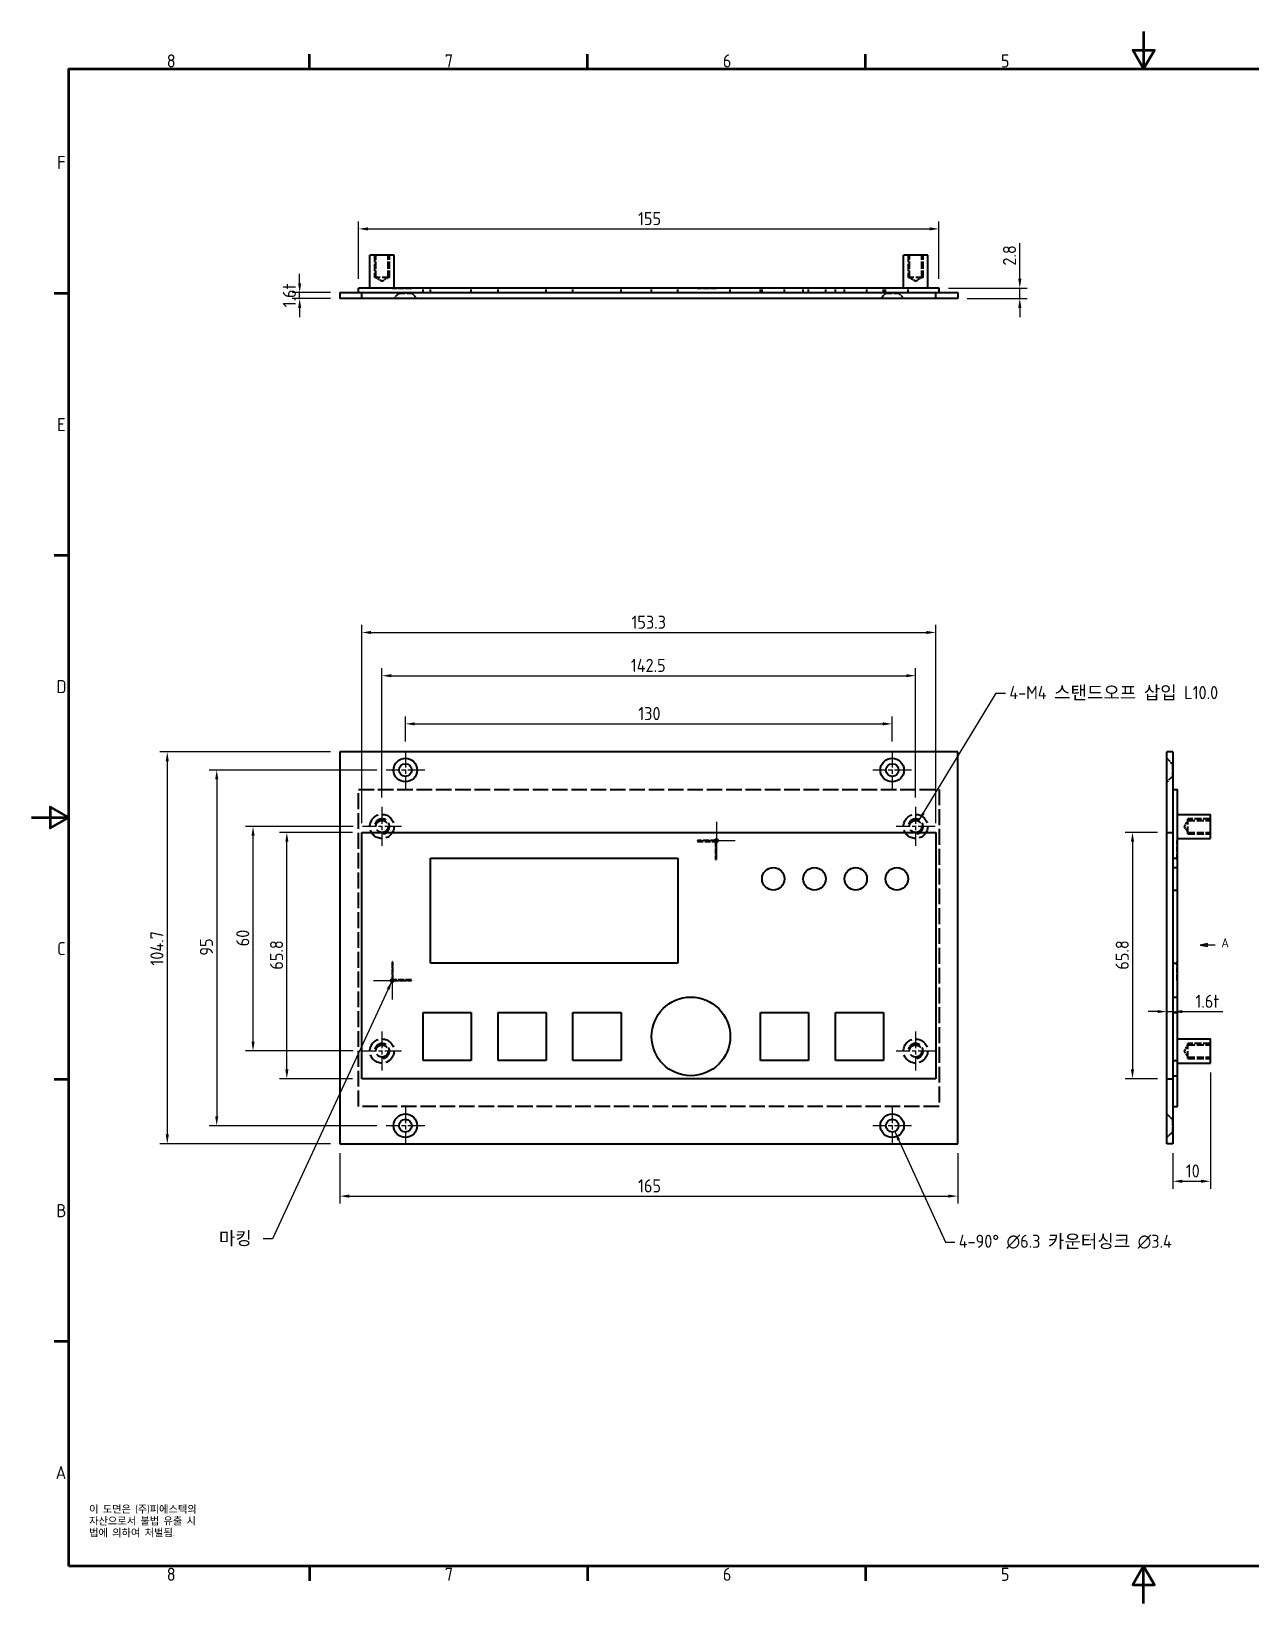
# Model space of a CAD drawing. Header units: millimetres. Extents: x 0 to 594, y 0 to 420.
# Drawn here: x 0 to 325.5, y 0 to 420 of the extents above; entities that cross this region are included whole.
import ezdxf

# ---------------------------------------------------------------- set-up
doc = ezdxf.new("R2010")
doc.units = ezdxf.units.MM
doc.linetypes.add('CHAIN', pattern=[0.3543, 0.2362, -0.0295, 0.0591, -0.0295])
doc.linetypes.add('DASHED', pattern=[0.2067, 0.1654, -0.0413])
doc.layers.get('0').update_dxf_attribs({"color": 3, "lineweight": 25})
for name, color, linetype, lineweight in [('가려진 것(ISO)', 2, 'DASHED', 35), ('가시적인 것(ISO)', 3, 'Continuous', 40), ('경계(ISO)', 7, 'Continuous', 50), ('기호(ISO)', 5, 'Continuous', 25), ('단면선(ISO)', 7, 'CHAIN', 25), ('스케치 형상(ISO)', 3, 'Continuous', 25), ('중심 표식(ISO)', 1, 'Continuous', 25), ('치수(ISO)', 2, 'Continuous', 25)]:
    doc.layers.add(name, color=color, linetype=linetype, lineweight=lineweight)
doc.styles.add('ISO Proportiona M2B', font='isocp.shx')
doc.styles.add('문자 텍스트_PSTEK_POSCO', font='isocp.shx')
doc.styles.add('치수 텍스트_PSTEK_POSCO', font='isocp.shx')
doc.dimstyles.new('치수_PSTEK_POSCO', dxfattribs={"dimtxt": 3.5, "dimasz": 2.5, "dimexe": 2, "dimexo": 2.5, "dimgap": 1, "dimtad": 1, "dimrnd": 1e-08, "dimdsep": 46, "dimtxsty": '치수 텍스트_PSTEK_POSCO', "dimcen": 0.09, "dimdle": 10, "dimclrd": 7, "dimclre": 7, "dimclrt": 2, "dimadec": 1, "dimazin": 2, "dimtfac": 1, "dimtmove": 0, "dimatfit": 3, "dimfxl": 0, "dimtolj": 1, "dimlwd": -1, "dimlwe": -1, "dimarcsym": 0})
doc.dimstyles.new('치수_PSTEK_POSCO$7', dxfattribs={"dimtxt": 3.5, "dimasz": 2.5, "dimexe": 2, "dimexo": 2.5, "dimgap": 1, "dimtad": 1, "dimrnd": 1e-08, "dimdsep": 46, "dimtxsty": '치수 텍스트_PSTEK_POSCO', "dimcen": 0.09, "dimdle": 10, "dimclrd": 7, "dimclre": 7, "dimclrt": 2, "dimadec": 1, "dimazin": 2, "dimtfac": 1, "dimtmove": 0, "dimatfit": 3, "dimfxl": 0, "dimtolj": 1, "dimlwd": -1, "dimlwe": -1, "dimarcsym": 0})

# ---------------------------------------------------------------- blocks, each defined once
blk = doc.blocks.new('경계 Default Border')
at = {"layer": '경계(ISO)'}
for p, q in [((74.25, 410), (74.25, 413.9)), ((148.5, 410), (148.5, 413.9)), ((222.75, 410), (222.75, 413.9)), ((10, 350), (6.1, 350)), ((10, 280), (6.1, 280)), ((10, 140), (6.1, 140)), ((10, 70), (6.1, 70)), ((74.25, 10), (74.25, 6.1)), ((148.5, 10), (148.5, 6.1)), ((222.75, 10), (222.75, 6.1))]:
    blk.add_line(p, q, dxfattribs=at)
at = {"layer": '경계(ISO)', "flags": 128}
for points in [[(297, 420), (297, 410), (294.11, 415), (299.89, 415), (297, 410)], [(10, 10), (10, 410), (584, 410), (584, 10), (10, 10)], [(0, 210), (10, 210), (5, 212.89), (5, 207.11), (10, 210)], [(297, 0), (297, 10), (294.11, 5), (299.89, 5), (297, 10)]]:
    blk.add_lwpolyline(points, dxfattribs=at)
at = {"layer": '경계(ISO)', "color": 2, "char_height": 3.5, "attachment_point": 7, "style": '문자 텍스트_PSTEK_POSCO'}
for s, insert in [('8', (36.13, 410.37)), ('7', (110.38, 410.39)), ('6', (184.63, 410.37)), ('5', (258.88, 410.37)), ('F', (6.85, 383.25)), ('E', (6.85, 313.22)), ('D', (6.66, 243.22)), ('C', (6.85, 173.22)), ('B', (6.66, 103.22)), ('A', (6.47, 33.24)), ('8', (36.13, 6.07)), ('7', (110.38, 6.09)), ('6', (184.63, 6.07)), ('5', (258.88, 6.07))]:
    blk.add_mtext(s, dxfattribs=dict(at, insert=insert))
blk = doc.blocks.new('*D21')
at = {"layer": 'Defpoints', "color": 0, "transparency": 16777216}
for p in [(82.35, 122.82), (247.35, 122.82), (247.35, 108.85)]:
    blk.add_point(p, dxfattribs=at)
at = {"layer": '치수(ISO)', "color": 7, "transparency": 16777216}
for p, q in [((82.35, 120.32), (82.35, 106.85)), ((247.35, 120.32), (247.35, 106.85)), ((84.85, 108.85), (244.85, 108.85))]:
    blk.add_line(p, q, dxfattribs=at)
for points in [[(84.85, 109.27), (84.85, 108.43), (82.35, 108.85)], [(244.85, 109.27), (244.85, 108.43), (247.35, 108.85)]]:
    blk.add_solid(points, dxfattribs=at)
at = {"layer": '치수(ISO)', "color": 2, "transparency": 16777216, "insert": (161.98, 111.6), "char_height": 3.5, "attachment_point": 4, "style": '치수 텍스트_PSTEK_POSCO'}
blk.add_mtext('\\A1;165', dxfattribs=at)
blk = doc.blocks.new('*D22')
at = {"layer": 'Defpoints', "color": 0, "transparency": 16777216}
for p in [(59.17, 207.62), (88.38, 207.62), (88.38, 147.62)]:
    blk.add_point(p, dxfattribs=at)
at = {"layer": '치수(ISO)', "color": 7, "transparency": 16777216}
for p, q in [((85.88, 207.62), (57.17, 207.62)), ((59.17, 150.12), (59.17, 205.12)), ((85.88, 147.62), (57.17, 147.62))]:
    blk.add_line(p, q, dxfattribs=at)
for points in [[(58.76, 205.12), (59.59, 205.12), (59.17, 207.62)], [(58.76, 150.12), (59.59, 150.12), (59.17, 147.62)]]:
    blk.add_solid(points, dxfattribs=at)
at = {"layer": '치수(ISO)', "color": 2, "transparency": 16777216, "insert": (56.42, 175.59), "char_height": 3.5, "attachment_point": 4, "rotation": 90, "style": '치수 텍스트_PSTEK_POSCO'}
blk.add_mtext('\\A1;60', dxfattribs=at)
blk = doc.blocks.new('*D23')
at = {"layer": 'Defpoints', "color": 0, "transparency": 16777216}
for p in [(94.7, 222.67), (49.47, 127.67), (94.7, 127.67)]:
    blk.add_point(p, dxfattribs=at)
at = {"layer": '치수(ISO)', "color": 7, "transparency": 16777216}
for p, q in [((92.2, 222.67), (47.47, 222.67)), ((49.47, 220.17), (49.47, 130.17)), ((92.2, 127.67), (47.47, 127.67))]:
    blk.add_line(p, q, dxfattribs=at)
for points in [[(49.05, 220.17), (49.89, 220.17), (49.47, 222.67)], [(49.05, 130.17), (49.89, 130.17), (49.47, 127.67)]]:
    blk.add_solid(points, dxfattribs=at)
at = {"layer": '치수(ISO)', "color": 2, "transparency": 16777216, "insert": (46.72, 173.1), "char_height": 3.5, "attachment_point": 4, "rotation": 90, "style": '치수 텍스트_PSTEK_POSCO'}
blk.add_mtext('\\A1;95', dxfattribs=at)
blk = doc.blocks.new('*D24')
at = {"layer": 'Defpoints', "color": 0, "transparency": 16777216}
for p in [(241.5, 259.43), (88.2, 206.02), (241.5, 206.02)]:
    blk.add_point(p, dxfattribs=at)
at = {"layer": '치수(ISO)', "color": 7, "transparency": 16777216}
for p, q in [((88.2, 208.52), (88.2, 261.43)), ((241.5, 208.52), (241.5, 261.43)), ((90.7, 259.43), (239, 259.43))]:
    blk.add_line(p, q, dxfattribs=at)
for points in [[(90.7, 259.84), (90.7, 259.01), (88.2, 259.43)], [(239, 259.84), (239, 259.01), (241.5, 259.43)]]:
    blk.add_solid(points, dxfattribs=at)
at = {"layer": '치수(ISO)', "color": 2, "transparency": 16777216, "insert": (160.23, 262.18), "char_height": 3.5, "attachment_point": 4, "style": '치수 텍스트_PSTEK_POSCO'}
blk.add_mtext('\\A1;153.3', dxfattribs=at)
blk = doc.blocks.new('*D25')
at = {"layer": 'Defpoints', "color": 0, "transparency": 16777216}
for p in [(82.35, 227.52), (36.27, 122.82), (82.35, 122.82)]:
    blk.add_point(p, dxfattribs=at)
at = {"layer": '치수(ISO)', "color": 7, "transparency": 16777216}
for p, q in [((79.85, 227.52), (34.27, 227.52)), ((36.27, 225.02), (36.27, 125.32)), ((79.85, 122.82), (34.27, 122.82))]:
    blk.add_line(p, q, dxfattribs=at)
for points in [[(35.86, 225.02), (36.69, 225.02), (36.27, 227.52)], [(35.86, 125.32), (36.69, 125.32), (36.27, 122.82)]]:
    blk.add_solid(points, dxfattribs=at)
at = {"layer": '치수(ISO)', "color": 2, "transparency": 16777216, "insert": (33.52, 170.44), "char_height": 3.5, "attachment_point": 4, "rotation": 90, "style": '치수 텍스트_PSTEK_POSCO'}
blk.add_mtext('\\A1;104.7', dxfattribs=at)
blk = doc.blocks.new('*D26')
at = {"layer": 'Defpoints', "color": 0, "transparency": 16777216}
for p in [(242.35, 367.25), (87.35, 351.44), (242.35, 351.44)]:
    blk.add_point(p, dxfattribs=at)
at = {"layer": '치수(ISO)', "color": 7, "transparency": 16777216}
for p, q in [((87.35, 353.94), (87.35, 369.25)), ((89.85, 367.25), (239.85, 367.25)), ((242.35, 353.94), (242.35, 369.25))]:
    blk.add_line(p, q, dxfattribs=at)
for points in [[(89.85, 367.67), (89.85, 366.83), (87.35, 367.25)], [(239.85, 367.67), (239.85, 366.83), (242.35, 367.25)]]:
    blk.add_solid(points, dxfattribs=at)
at = {"layer": '치수(ISO)', "color": 2, "transparency": 16777216, "insert": (161.98, 370), "char_height": 3.5, "attachment_point": 4, "style": '치수 텍스트_PSTEK_POSCO'}
blk.add_mtext('\\A1;155', dxfattribs=at)
blk = doc.blocks.new('*D27')
at = {"layer": 'Defpoints', "color": 0, "transparency": 16777216}
for p in [(242.35, 351.44), (247.35, 348.64), (263.93, 348.64)]:
    blk.add_point(p, dxfattribs=at)
at = {"layer": '치수(ISO)', "color": 7, "transparency": 16777216}
for p, q in [((263.93, 353.94), (263.93, 363.43)), ((244.85, 351.44), (265.93, 351.44)), ((249.85, 348.64), (265.93, 348.64)), ((263.93, 348.64), (263.93, 351.44)), ((263.93, 346.14), (263.93, 343.64))]:
    blk.add_line(p, q, dxfattribs=at)
for points in [[(263.51, 353.94), (264.35, 353.94), (263.93, 351.44)], [(263.51, 346.14), (264.35, 346.14), (263.93, 348.64)]]:
    blk.add_solid(points, dxfattribs=at)
at = {"layer": '치수(ISO)', "color": 2, "transparency": 16777216, "insert": (261.18, 357.44), "char_height": 3.5, "attachment_point": 4, "rotation": 90, "style": '치수 텍스트_PSTEK_POSCO'}
blk.add_mtext('\\A1;2.8', dxfattribs=at)
blk = doc.blocks.new('*D28')
at = {"layer": 'Defpoints', "color": 0, "transparency": 16777216}
for p in [(71.62, 350.24), (82.35, 350.24), (82.35, 348.64)]:
    blk.add_point(p, dxfattribs=at)
at = {"layer": '치수(ISO)', "color": 7, "transparency": 16777216}
for p, q in [((71.62, 352.74), (71.62, 355.24)), ((79.85, 350.24), (69.62, 350.24)), ((79.85, 348.64), (69.62, 348.64)), ((71.62, 348.64), (71.62, 350.24)), ((71.62, 346.14), (71.62, 343.64))]:
    blk.add_line(p, q, dxfattribs=at)
for points in [[(71.21, 352.74), (72.04, 352.74), (71.62, 350.24)], [(71.21, 346.14), (72.04, 346.14), (71.62, 348.64)]]:
    blk.add_solid(points, dxfattribs=at)
at = {"layer": '치수(ISO)', "color": 2, "transparency": 16777216, "insert": (68.87, 346.29), "char_height": 3.5, "attachment_point": 4, "rotation": 90, "style": '치수 텍스트_PSTEK_POSCO'}
blk.add_mtext('\\A1;1.6t', dxfattribs=at)
blk = doc.blocks.new('2dTransSection0')
at = {"layer": '단면선(ISO)', "linetype": 'Continuous'}
for p, q in [((314.06, 176.32), (312.06, 175.92)), ((314.06, 175.92), (312.06, 175.92)), ((312.06, 175.92), (314.06, 175.52)), ((314.06, 175.52), (314.06, 176.32)), ((316.06, 175.92), (314.06, 175.92))]:
    blk.add_line(p, q, dxfattribs=at)
at = {"layer": '단면선(ISO)', "linetype": 'Continuous', "flags": 128}
blk.add_lwpolyline([(314.06, 176.32), (312.06, 175.92), (314.06, 175.52), (314.06, 176.32)], dxfattribs=at)
at = {"layer": '단면선(ISO)'}
blk.add_solid([(314.06, 176.32), (312.06, 175.92), (314.06, 175.52), (314.06, 176.32)], dxfattribs=at)
at = {"layer": '단면선(ISO)', "insert": (317.75, 175.28), "char_height": 2.5, "attachment_point": 7, "style": 'ISO Proportiona M2B'}
blk.add_mtext('A', dxfattribs=at)
blk = doc.blocks.new('*D30')
at = {"layer": 'Defpoints', "color": 0, "transparency": 16777216}
for p in [(314.82, 144.39), (304.82, 122.82), (314.82, 112.82)]:
    blk.add_point(p, dxfattribs=at)
at = {"layer": '치수(ISO)', "color": 7, "transparency": 16777216}
for p, q in [((314.82, 141.89), (314.82, 110.82)), ((304.82, 120.32), (304.82, 110.82)), ((307.32, 112.82), (312.32, 112.82))]:
    blk.add_line(p, q, dxfattribs=at)
for points in [[(307.32, 113.23), (307.32, 112.4), (304.82, 112.82)], [(312.32, 113.23), (312.32, 112.4), (314.82, 112.82)]]:
    blk.add_solid(points, dxfattribs=at)
at = {"layer": '치수(ISO)', "color": 2, "transparency": 16777216, "insert": (308.25, 115.57), "char_height": 3.5, "attachment_point": 4, "style": '치수 텍스트_PSTEK_POSCO'}
blk.add_mtext('\\A1;10', dxfattribs=at)
blk = doc.blocks.new('*D56')
at = {"layer": 'Defpoints', "color": 0, "transparency": 16777216}
for p in [(303.22, 206.02), (294.02, 140.22), (303.22, 140.22)]:
    blk.add_point(p, dxfattribs=at)
at = {"layer": '치수(ISO)', "color": 7, "transparency": 16777216}
for p, q in [((300.72, 206.02), (292.02, 206.02)), ((294.02, 203.52), (294.02, 142.72)), ((300.72, 140.22), (292.02, 140.22))]:
    blk.add_line(p, q, dxfattribs=at)
for points in [[(293.6, 203.52), (294.44, 203.52), (294.02, 206.02)], [(293.6, 142.72), (294.44, 142.72), (294.02, 140.22)]]:
    blk.add_solid(points, dxfattribs=at)
at = {"layer": '치수(ISO)', "color": 2, "transparency": 16777216, "insert": (291.27, 169.34), "char_height": 3.5, "attachment_point": 4, "rotation": 90, "style": '치수 텍스트_PSTEK_POSCO'}
blk.add_mtext('\\A1;65.8', dxfattribs=at)
blk = doc.blocks.new('*D57')
at = {"layer": 'Defpoints', "color": 0, "transparency": 16777216}
for p in [(304.82, 158.15), (303.22, 140.22), (304.82, 140.22)]:
    blk.add_point(p, dxfattribs=at)
at = {"layer": '치수(ISO)', "color": 7, "transparency": 16777216}
for p, q in [((303.22, 142.72), (303.22, 160.15)), ((304.82, 142.72), (304.82, 160.15)), ((300.72, 158.15), (298.22, 158.15)), ((303.22, 158.15), (304.82, 158.15)), ((307.32, 158.15), (318.12, 158.15))]:
    blk.add_line(p, q, dxfattribs=at)
for points in [[(300.72, 158.56), (300.72, 157.73), (303.22, 158.15)], [(307.32, 158.56), (307.32, 157.73), (304.82, 158.15)]]:
    blk.add_solid(points, dxfattribs=at)
at = {"layer": '치수(ISO)', "color": 2, "transparency": 16777216, "insert": (310.82, 160.9), "char_height": 3.5, "attachment_point": 4, "style": '치수 텍스트_PSTEK_POSCO'}
blk.add_mtext('\\A1;1.6t', dxfattribs=at)
blk = doc.blocks.new('*D58')
at = {"layer": 'Defpoints', "color": 0, "transparency": 16777216}
for p in [(236.1, 247.88), (93.6, 212.84), (236.1, 212.84)]:
    blk.add_point(p, dxfattribs=at)
at = {"layer": '치수(ISO)', "color": 7, "transparency": 16777216}
for p, q in [((93.6, 215.34), (93.6, 249.88)), ((96.1, 247.88), (233.6, 247.88)), ((236.1, 215.34), (236.1, 249.88))]:
    blk.add_line(p, q, dxfattribs=at)
for points in [[(96.1, 248.3), (96.1, 247.47), (93.6, 247.88)], [(233.6, 248.3), (233.6, 247.47), (236.1, 247.88)]]:
    blk.add_solid(points, dxfattribs=at)
at = {"layer": '치수(ISO)', "color": 2, "transparency": 16777216, "insert": (160.06, 250.63), "char_height": 3.5, "attachment_point": 4, "style": '치수 텍스트_PSTEK_POSCO'}
blk.add_mtext('\\A1;142.5', dxfattribs=at)
blk = doc.blocks.new('*D59')
at = {"layer": 'Defpoints', "color": 0, "transparency": 16777216}
for p in [(229.85, 235.02), (99.85, 227.82), (229.85, 227.82)]:
    blk.add_point(p, dxfattribs=at)
at = {"layer": '치수(ISO)', "color": 7, "transparency": 16777216}
for p, q in [((99.85, 230.32), (99.85, 237.02)), ((229.85, 230.32), (229.85, 237.02)), ((102.35, 235.02), (227.35, 235.02))]:
    blk.add_line(p, q, dxfattribs=at)
for points in [[(102.35, 235.43), (102.35, 234.6), (99.85, 235.02)], [(227.35, 235.43), (227.35, 234.6), (229.85, 235.02)]]:
    blk.add_solid(points, dxfattribs=at)
at = {"layer": '치수(ISO)', "color": 2, "transparency": 16777216, "insert": (162.05, 237.77), "char_height": 3.5, "attachment_point": 4, "style": '치수 텍스트_PSTEK_POSCO'}
blk.add_mtext('\\A1;130', dxfattribs=at)
blk = doc.blocks.new('*D60')
at = {"layer": 'Defpoints', "color": 0, "transparency": 16777216}
for p in [(68.2, 206.02), (88.2, 206.02), (88.2, 140.22)]:
    blk.add_point(p, dxfattribs=at)
at = {"layer": '치수(ISO)', "color": 7, "transparency": 16777216}
for p, q in [((85.7, 206.02), (66.2, 206.02)), ((68.2, 142.72), (68.2, 203.52)), ((85.7, 140.22), (66.2, 140.22))]:
    blk.add_line(p, q, dxfattribs=at)
for points in [[(67.79, 203.52), (68.62, 203.52), (68.2, 206.02)], [(67.79, 142.72), (68.62, 142.72), (68.2, 140.22)]]:
    blk.add_solid(points, dxfattribs=at)
at = {"layer": '치수(ISO)', "color": 2, "transparency": 16777216, "insert": (65.45, 169.34), "char_height": 3.5, "attachment_point": 4, "rotation": 90, "style": '치수 텍스트_PSTEK_POSCO'}
blk.add_mtext('\\A1;65.8', dxfattribs=at)

msp = doc.modelspace()

# ---------------------------------------------------------------- linework, layer by layer
at = {"layer": '가려진 것(ISO)', "ltscale": 11.42808}
for p, q in [((91.6037, 360.2447), (91.6037, 354.2447)), ((91.9827, 354.2447), (91.9827, 360.2447)), ((95.2247, 354.2447), (95.2247, 360.2447)), ((95.6037, 354.2447), (95.6037, 360.2447)), ((234.1037, 360.2447), (234.1037, 354.2447)), ((234.4827, 354.2447), (234.4827, 360.2447)), ((237.7247, 354.2447), (237.7247, 360.2447)), ((238.1037, 354.2447), (238.1037, 360.2447)), ((314.8216, 209.6163), (308.8216, 209.6163)), ((308.8216, 209.2373), (314.8216, 209.2373)), ((308.8216, 205.9953), (314.8216, 205.9953)), ((308.8216, 205.6163), (314.8216, 205.6163)), ((314.8216, 149.6163), (308.8216, 149.6163)), ((308.8216, 149.2373), (314.8216, 149.2373)), ((308.8216, 145.9953), (314.8216, 145.9953)), ((308.8216, 145.6163), (314.8216, 145.6163))]:
    msp.add_line(p, q, dxfattribs=at)
at = {"layer": '가려진 것(ISO)', "ltscale": 11.967462}
for p, q in [((95.6037, 354.2447), (91.6037, 354.2447)), ((238.1037, 354.2447), (234.1037, 354.2447)), ((308.8216, 205.6163), (308.8216, 209.6163)), ((308.8216, 145.6163), (308.8216, 149.6163))]:
    msp.add_line(p, q, dxfattribs=at)
at = {"layer": '가려진 것(ISO)', "ltscale": 3.601896}
for p, q in [((93.6037, 353.2707), (91.9827, 354.2447)), ((93.6037, 353.2707), (95.2247, 354.2447)), ((236.1037, 353.2707), (234.4827, 354.2447)), ((236.1037, 353.2707), (237.7247, 354.2447)), ((307.8476, 207.6163), (308.8216, 209.2373)), ((307.8476, 207.6163), (308.8216, 205.9953)), ((307.8476, 147.6163), (308.8216, 149.2373)), ((307.8476, 147.6163), (308.8216, 145.9953))]:
    msp.add_line(p, q, dxfattribs=at)
at = {"layer": '가려진 것(ISO)', "ltscale": 3.047415}
for p, q in [((88.2037, 348.6447), (88.2037, 350.2447)), ((241.5037, 348.6447), (241.5037, 350.2447)), ((303.2216, 206.0163), (304.8216, 206.0163)), ((303.2216, 140.2163), (304.8216, 140.2163))]:
    msp.add_line(p, q, dxfattribs=at)
at = {"layer": '가려진 것(ISO)', "ltscale": 0.19037}
for p, q in [((96.3037, 351.4447), (96.3037, 351.3447)), ((96.5037, 351.4447), (96.5037, 351.3447)), ((101.5037, 351.4447), (101.5037, 351.3447)), ((177.9037, 351.4447), (177.9037, 351.3447)), ((182.7037, 351.4447), (182.7037, 351.3447)), ((182.9037, 351.4447), (182.9037, 351.3447)), ((306.0216, 203.8163), (305.9216, 203.8163)), ((306.0216, 203.6163), (305.9216, 203.6163)), ((306.0216, 198.8163), (305.9216, 198.8163)), ((306.0216, 171.4163), (305.9216, 171.4163)), ((306.0216, 166.6163), (305.9216, 166.6163)), ((306.0216, 166.4163), (305.9216, 166.4163))]:
    msp.add_line(p, q, dxfattribs=at)
at = {"layer": '가려진 것(ISO)', "ltscale": 0.380839}
for p, q in [((96.5037, 351.3447), (96.3037, 351.3447)), ((177.9037, 203.8163), (177.9037, 203.6163)), ((182.7037, 198.8163), (182.9037, 198.8163)), ((96.5037, 171.4163), (96.3037, 171.4163)), ((101.5037, 166.4163), (101.5037, 166.6163)), ((305.9216, 166.4163), (305.9216, 166.6163))]:
    msp.add_line(p, q, dxfattribs=at)
at = {"layer": '가려진 것(ISO)', "ltscale": 9.523383}
for p, q in [((101.5037, 351.3447), (96.5037, 351.3447)), ((182.9037, 351.3447), (177.9037, 351.3447)), ((182.9037, 203.8163), (177.9037, 203.8163)), ((182.9037, 198.8163), (182.9037, 203.8163)), ((305.9216, 198.8163), (305.9216, 203.8163)), ((96.3037, 171.4163), (96.3037, 166.4163)), ((101.5037, 166.6163), (96.5037, 166.6163))]:
    msp.add_line(p, q, dxfattribs=at)
at = {"layer": '가려진 것(ISO)', "ltscale": 3.905689}
for p, q in [((98.1537, 350.0947), (96.7037, 348.6447)), ((101.5537, 350.0947), (103.0037, 348.6447)), ((228.1537, 350.0947), (226.7037, 348.6447)), ((231.5537, 350.0947), (233.0037, 348.6447)), ((304.6716, 224.3663), (303.2216, 225.8163)), ((304.6716, 220.9663), (303.2216, 219.5163)), ((304.6716, 129.3663), (303.2216, 130.8163)), ((304.6716, 125.9663), (303.2216, 124.5163))]:
    msp.add_line(p, q, dxfattribs=at)
at = {"layer": '가려진 것(ISO)', "ltscale": 0.285604}
for p, q in [((98.1537, 350.2447), (98.1537, 350.0947)), ((101.5537, 350.2447), (101.5537, 350.0947)), ((228.1537, 350.2447), (228.1537, 350.0947)), ((231.5537, 350.2447), (231.5537, 350.0947)), ((304.8216, 224.3663), (304.6716, 224.3663)), ((304.8216, 220.9663), (304.6716, 220.9663)), ((304.8216, 129.3663), (304.6716, 129.3663)), ((304.8216, 125.9663), (304.6716, 125.9663))]:
    msp.add_line(p, q, dxfattribs=at)
at = {"layer": '가려진 것(ISO)', "ltscale": 10.172327}
for p, q in [((98.1537, 350.0947), (101.5537, 350.0947)), ((228.1537, 350.0947), (231.5537, 350.0947)), ((304.6716, 224.3663), (304.6716, 220.9663)), ((304.6716, 129.3663), (304.6716, 125.9663))]:
    msp.add_line(p, q, dxfattribs=at)
at = {"layer": '가려진 것(ISO)', "ltscale": 2.285536}
for p, q in [((104.6087, 350.2447), (104.6087, 351.4447)), ((106.6037, 350.2447), (106.6037, 351.4447)), ((117.4587, 350.2447), (117.4587, 351.4447)), ((124.6087, 350.2447), (124.6087, 351.4447)), ((137.4587, 350.2447), (137.4587, 351.4447)), ((144.6087, 350.2447), (144.6087, 351.4447)), ((157.4587, 350.2447), (157.4587, 351.4447)), ((165.6037, 350.2447), (165.6037, 351.4447)), ((172.6037, 350.2447), (172.6037, 351.4447)), ((186.6037, 350.2447), (186.6037, 351.4447)), ((194.6787, 350.2447), (194.6787, 351.4447)), ((195.1037, 350.2447), (195.1037, 351.4447)), ((201.1037, 350.2447), (201.1037, 351.4447)), ((206.1037, 350.2447), (206.1037, 351.4447)), ((207.5287, 350.2447), (207.5287, 351.4447)), ((212.1037, 350.2447), (212.1037, 351.4447)), ((214.6787, 350.2447), (214.6787, 351.4447)), ((217.1037, 350.2447), (217.1037, 351.4447)), ((223.1037, 350.2447), (223.1037, 351.4447)), ((227.5287, 350.2447), (227.5287, 351.4447)), ((228.1037, 350.2447), (228.1037, 351.4447)), ((234.1037, 350.2447), (234.1037, 351.4447)), ((304.8216, 199.1163), (306.0216, 199.1163)), ((304.8216, 196.6163), (306.0216, 196.6163)), ((304.8216, 190.6163), (306.0216, 190.6163)), ((304.8216, 171.1163), (306.0216, 171.1163)), ((304.8216, 162.0163), (306.0216, 162.0163)), ((304.8216, 157.9413), (306.0216, 157.9413)), ((304.8216, 145.0913), (306.0216, 145.0913)), ((304.8216, 141.0163), (306.0216, 141.0163))]:
    msp.add_line(p, q, dxfattribs=at)
at = {"layer": '가려진 것(ISO)', "ltscale": 25.610788}
for p, q in [((87.3537, 132.8163), (87.3537, 217.5163)), ((242.3537, 217.5163), (242.3537, 132.8163))]:
    msp.add_line(p, q, dxfattribs=at)
at = {"layer": '가려진 것(ISO)', "ltscale": 24.995968}
for p, q in [((87.3537, 217.5163), (242.3537, 217.5163)), ((242.3537, 132.8163), (87.3537, 132.8163))]:
    msp.add_line(p, q, dxfattribs=at)
at = {"layer": '가려진 것(ISO)', "ltscale": 9.142444}
for p, q in [((177.9037, 203.6163), (182.7037, 203.6163)), ((182.7037, 203.6163), (182.7037, 198.8163)), ((96.5037, 166.6163), (96.5037, 171.4163)), ((305.9216, 166.6163), (305.9216, 171.4163))]:
    msp.add_line(p, q, dxfattribs=at)
at = {"layer": '가려진 것(ISO)', "ltscale": 9.904323}
msp.add_line((96.3037, 166.4163), (101.5037, 166.4163), dxfattribs=at)
at = {"layer": '가려진 것(ISO)', "ltscale": 24.50807}
for centre in [(93.6037, 207.6163), (236.1037, 207.6163), (93.6037, 147.6163), (236.1037, 147.6163)]:
    msp.add_circle(centre, 3.225, dxfattribs=at)
at = {"layer": '가려진 것(ISO)', "ltscale": 24.63726}
for centre in [(93.6037, 207.6163), (236.1037, 207.6163), (93.6037, 147.6163), (236.1037, 147.6163)]:
    msp.add_circle(centre, 1.621, dxfattribs=at)
at = {"layer": '가려진 것(ISO)', "ltscale": 22.798204}
for centre in [(93.6037, 207.6163), (236.1037, 207.6163), (93.6037, 147.6163), (236.1037, 147.6163)]:
    msp.add_arc(centre, 2, 280, 190, dxfattribs=at)
at = {"layer": '가시적인 것(ISO)'}
for p, q in [((96.8287, 360.2447), (90.3787, 360.2447)), ((90.3787, 351.4447), (90.3787, 360.2447)), ((96.8287, 351.4447), (96.8287, 360.2447)), ((239.3287, 360.2447), (232.8787, 360.2447)), ((232.8787, 351.4447), (232.8787, 360.2447)), ((239.3287, 351.4447), (239.3287, 360.2447)), ((82.3537, 350.2447), (247.3537, 350.2447)), ((82.3537, 350.2447), (82.3537, 348.6447)), ((247.3537, 348.6447), (82.3537, 348.6447)), ((87.3537, 350.2447), (87.3537, 351.4447)), ((242.3537, 351.4447), (87.3537, 351.4447)), ((242.3537, 350.2447), (242.3537, 351.4447)), ((247.3537, 350.2447), (247.3537, 348.6447)), ((82.3537, 227.5163), (82.3537, 122.8163)), ((247.3537, 227.5163), (82.3537, 227.5163)), ((247.3537, 122.8163), (247.3537, 227.5163)), ((304.8216, 227.5163), (303.2216, 227.5163)), ((303.2216, 122.8163), (303.2216, 227.5163)), ((304.8216, 227.5163), (304.8216, 122.8163)), ((304.8216, 217.5163), (306.0216, 217.5163)), ((306.0216, 132.8163), (306.0216, 217.5163)), ((306.0216, 210.8413), (314.8216, 210.8413)), ((314.8216, 204.3913), (314.8216, 210.8413)), ((88.2037, 140.2163), (88.2037, 206.0163)), ((88.2037, 206.0163), (241.5037, 206.0163)), ((241.5037, 206.0163), (241.5037, 140.2163)), ((306.0216, 204.3913), (314.8216, 204.3913)), ((106.6037, 199.1163), (172.6037, 199.1163)), ((106.6037, 171.1163), (106.6037, 199.1163)), ((172.6037, 199.1163), (172.6037, 171.1163)), ((172.6037, 171.1163), (106.6037, 171.1163)), ((104.6087, 157.9413), (117.4587, 157.9413)), ((104.6087, 145.0913), (104.6087, 157.9413)), ((117.4587, 157.9413), (117.4587, 145.0913)), ((124.6087, 157.9413), (137.4587, 157.9413)), ((124.6087, 145.0913), (124.6087, 157.9413)), ((137.4587, 157.9413), (137.4587, 145.0913)), ((144.6087, 157.9413), (157.4587, 157.9413)), ((144.6087, 145.0913), (144.6087, 157.9413)), ((157.4587, 157.9413), (157.4587, 145.0913)), ((194.6787, 157.9413), (207.5287, 157.9413)), ((194.6787, 145.0913), (194.6787, 157.9413)), ((207.5287, 157.9413), (207.5287, 145.0913)), ((214.6787, 157.9413), (227.5287, 157.9413)), ((214.6787, 145.0913), (214.6787, 157.9413)), ((227.5287, 157.9413), (227.5287, 145.0913)), ((306.0216, 150.8413), (314.8216, 150.8413)), ((314.8216, 144.3913), (314.8216, 150.8413)), ((117.4587, 145.0913), (104.6087, 145.0913)), ((137.4587, 145.0913), (124.6087, 145.0913)), ((157.4587, 145.0913), (144.6087, 145.0913)), ((207.5287, 145.0913), (194.6787, 145.0913)), ((227.5287, 145.0913), (214.6787, 145.0913)), ((306.0216, 144.3913), (314.8216, 144.3913)), ((241.5037, 140.2163), (88.2037, 140.2163)), ((304.8216, 132.8163), (306.0216, 132.8163)), ((82.3537, 122.8163), (247.3537, 122.8163)), ((304.8216, 122.8163), (303.2216, 122.8163))]:
    msp.add_line(p, q, dxfattribs=at)
for centre, radius in [((99.8537, 222.6663), 3.15), ((99.8537, 222.6663), 1.7), ((229.8537, 222.6663), 3.15), ((229.8537, 222.6663), 1.7), ((198.1037, 193.6163), 3), ((209.1037, 193.6163), 3), ((220.1037, 193.6163), 3), ((231.1037, 193.6163), 3), ((176.1037, 151.5163), 10.5), ((99.8537, 127.6663), 3.15), ((229.8537, 127.6663), 3.15), ((99.8537, 127.6663), 1.7), ((229.8537, 127.6663), 1.7)]:
    msp.add_circle(centre, radius, dxfattribs=at)
at = {"layer": '스케치 형상(ISO)'}
for p, q in [((182.9037, 208.8163), (182.9037, 198.8163)), ((177.9037, 203.8163), (187.9037, 203.8163)), ((96.3037, 171.4163), (96.3037, 161.4163)), ((91.3037, 166.4163), (101.3037, 166.4163))]:
    msp.add_line(p, q, dxfattribs=at)
for centre in [(182.9037, 203.8163), (96.3037, 166.4163)]:
    msp.add_circle(centre, 0.5, dxfattribs=at)
at = {"layer": '중심 표식(ISO)', "linetype": 'CHAIN', "ltscale": 19.051651}
for p, q in [((99.8537, 227.8163), (99.8537, 217.5163)), ((229.8537, 227.8163), (229.8537, 217.5163)), ((105.0037, 222.6663), (94.7037, 222.6663)), ((235.0037, 222.6663), (224.7037, 222.6663)), ((93.6037, 212.8413), (93.6037, 202.3913)), ((236.1037, 212.8413), (236.1037, 202.3913)), ((98.8287, 207.6163), (88.3787, 207.6163)), ((241.3287, 207.6163), (230.8787, 207.6163)), ((93.6037, 152.8413), (93.6037, 142.3913)), ((236.1037, 152.8413), (236.1037, 142.3913)), ((98.8287, 147.6163), (88.3787, 147.6163)), ((241.3287, 147.6163), (230.8787, 147.6163)), ((99.8537, 132.8163), (99.8537, 122.5163)), ((229.8537, 132.8163), (229.8537, 122.5163)), ((105.0037, 127.6663), (94.7037, 127.6663)), ((235.0037, 127.6663), (224.7037, 127.6663))]:
    msp.add_line(p, q, dxfattribs=at)

# ---------------------------------------------------------------- block references
msp.add_blockref('경계 Default Border', (0, 0))
at = {"layer": '단면선(ISO)'}
msp.add_blockref('2dTransSection0', (0, 0), dxfattribs=at)

# ---------------------------------------------------------------- texts
at = {"layer": '기호(ISO)', "color": 2, "attachment_point": 4, "line_spacing_factor": 0.6125, "style": '치수 텍스트_PSTEK_POSCO'}
for s, insert, char_height, width in [('{4-M4 스탠드오프 삽입 L10.0}', (261.1391, 243.215), 3.5, 66.874275), ('{4-90° \\fAIGDT|b0|i0;\\H3.5000;n\\fisocp|b0|i0;\\H3.5000;6.3 카운터싱크 \\fAIGDT|b0|i0;\\H3.5000;n\\fisocp|b0|i0;\\H3.5000;3.4}', (247.6229, 96.5899), 3.4999999, 67.423957)]:
    msp.add_mtext(s, dxfattribs=dict(at, insert=insert, char_height=char_height, width=width))
at = {"layer": '기호(ISO)', "color": 2, "insert": (50.0451, 97.394), "char_height": 3.5, "width": 10.804529, "attachment_point": 4, "style": '치수 텍스트_PSTEK_POSCO'}
msp.add_mtext('{\\fISOCP|b0|i0;\\H3.5000;마킹}', dxfattribs=at)
at = {"layer": '기호(ISO)', "color": 7, "insert": (15.3946, 26.2283), "char_height": 2, "width": 51.240138, "attachment_point": 1, "line_spacing_factor": 0.944221, "style": '문자 텍스트_PSTEK_POSCO'}
msp.add_mtext('{이 도면은 (주)피에스텍의\\P자산으로서 불법 유출 시 \\P법에 의하여 처벌됨.}', dxfattribs=at)

# ---------------------------------------------------------------- dimensions: what is measured, and where the dimension line sits
at = {"layer": '치수(ISO)', "color": 7}
for base, p1, p2, angle, override, picture, middle in [((242.3537, 367.2494), (87.3537, 351.4447), (242.3537, 351.4447), 180, {"dimdec": 2, "dimtp": 0, "dimtm": 0, "dimtdec": 2, "dimtofl": 0, "dimatfit": 1}, '*D26', (164.8537, 367.2494)), ((263.9305, 348.6447), (242.3537, 351.4447), (247.3537, 348.6447), 90, {"dimdec": 2, "dimtp": 0, "dimtm": 0, "dimtdec": 2, "dimtofl": 1, "dimatfit": 1}, '*D27', (263.9305, 359.9391)), ((241.5037, 259.4275), (88.2037, 206.0163), (241.5037, 206.0163), 180, {"dimdec": 2, "dimtp": 0, "dimtm": 0, "dimtdec": 2, "dimtofl": 0, "dimatfit": 1}, '*D24', (164.8537, 259.4275)), ((236.1037, 247.8831), (93.6037, 212.8413), (236.1037, 212.8413), 180, {"dimdec": 2, "dimtp": 0, "dimtm": 0, "dimtdec": 2, "dimtofl": 0, "dimatfit": 1}, '*D58', (164.8537, 247.8831)), ((229.8537, 235.0179), (99.8537, 227.8163), (229.8537, 227.8163), 180, {"dimdec": 2, "dimtp": 0, "dimtm": 0, "dimtdec": 2, "dimtofl": 0, "dimatfit": 1}, '*D59', (164.8537, 235.0179)), ((36.2741, 122.8163), (82.3537, 227.5163), (82.3537, 122.8163), 90, {"dimdec": 2, "dimtp": 0, "dimtm": 0, "dimtdec": 2, "dimtofl": 0, "dimatfit": 1}, '*D25', (36.2741, 175.1663)), ((49.4714, 127.6663), (94.7037, 222.6663), (94.7037, 127.6663), 90, {"dimdec": 2, "dimtp": 0, "dimtm": 0, "dimtdec": 2, "dimtofl": 0, "dimatfit": 1}, '*D23', (49.4714, 175.1663)), ((59.1728, 207.6163), (88.3787, 147.6163), (88.3787, 207.6163), 90, {"dimdec": 2, "dimtp": 0, "dimtm": 0, "dimtdec": 2, "dimtofl": 0, "dimatfit": 1}, '*D22', (59.1728, 177.6163)), ((68.2037, 206.0163), (88.2037, 140.2163), (88.2037, 206.0163), 90, {"dimdec": 2, "dimtp": 0, "dimtm": 0, "dimtdec": 2, "dimtofl": 0, "dimatfit": 1}, '*D60', (68.2037, 173.1163)), ((294.0216, 140.2163), (303.2216, 206.0163), (303.2216, 140.2163), 90, {"dimdec": 2, "dimtp": 0, "dimtm": 0, "dimtdec": 2, "dimtofl": 0, "dimatfit": 1}, '*D56', (294.0216, 173.1163)), ((314.8216, 112.8163), (304.8216, 122.8163), (314.8216, 144.3913), 180, {"dimdec": 2, "dimtp": 0, "dimtm": 0, "dimtdec": 2, "dimtofl": 0, "dimatfit": 1}, '*D30', (309.8216, 112.8163)), ((247.3537, 108.8504), (82.3537, 122.8163), (247.3537, 122.8163), 180, {"dimdec": 2, "dimtp": 0, "dimtm": 0, "dimtdec": 2, "dimtofl": 0, "dimatfit": 1}, '*D21', (164.8537, 108.8504))]:
    dim = msp.add_linear_dim(base=base, p1=p1, p2=p2, angle=angle, dimstyle='치수_PSTEK_POSCO', override=override, dxfattribs=at)
    dim.commit()
    dim.dimension.update_dxf_attribs({"geometry": picture, "text_midpoint": middle, "dimtype": 160})
for base, p1, p2, angle, picture, middle in [((71.624, 350.2447), (82.3537, 348.6447), (82.3537, 350.2447), 270, '*D28', (71.624, 349.4447)), ((304.8216, 158.1478), (303.2216, 140.2163), (304.8216, 140.2163), 180, '*D57', (313.9716, 158.1478))]:
    dim = msp.add_linear_dim(base=base, p1=p1, p2=p2, angle=angle, text='<>t', dimstyle='치수_PSTEK_POSCO', override={"dimdec": 2, "dimtp": 0, "dimtm": 0, "dimtdec": 2, "dimtofl": 1, "dimatfit": 1}, dxfattribs=at)
    dim.commit()
    dim.dimension.update_dxf_attribs({"geometry": picture, "text_midpoint": middle, "dimtype": 160})

# ---------------------------------------------------------------- leaders
at = {"layer": '기호(ISO)', "color": 7, "annotation_type": 0, "has_hookline": 1}
for points, hookline_direction, text_width in [([(236.9142, 209.0201), (257.6391, 243.215), (260.1391, 243.215)], 0, 58.2873), ([(96.3037, 166.4163), (64.3496, 97.394), (61.8496, 97.394)], 1, 8.0439), ([(230.5521, 126.1164), (244.1229, 96.5899), (246.6229, 96.5899)], 0, 61.1976)]:
    msp.add_leader(points, dimstyle='치수_PSTEK_POSCO$7', override={"dimtad": 0}, dxfattribs=dict(at, hookline_direction=hookline_direction, text_width=text_width))

doc.saveas('drawing.dxf')
